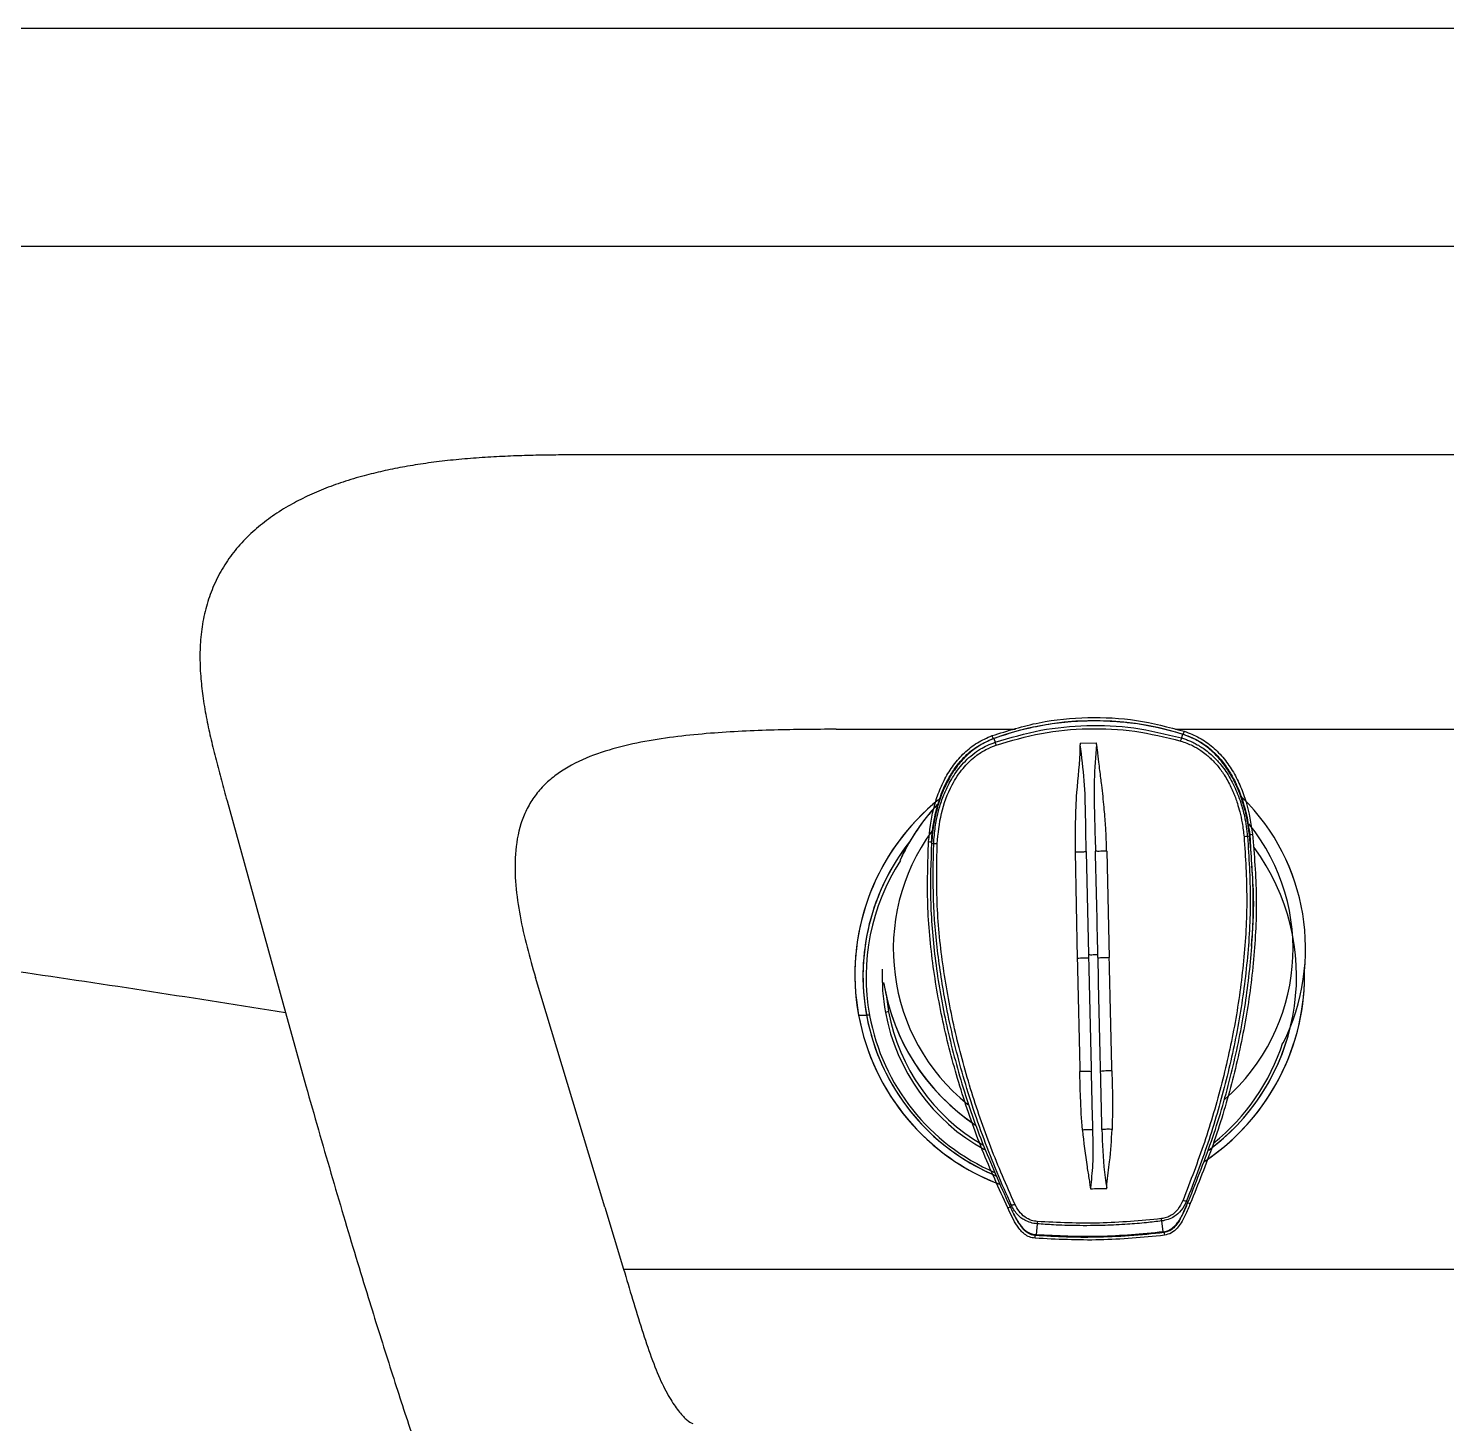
# Model space of a CAD drawing. Extents: x 400 to 501, y 484 to 634.
# Drawn here: x 461.02 to 469.69, y 588.31 to 596.84 of the extents above; entities that cross this region are included whole.
import ezdxf

# ---------------------------------------------------------------- set-up
doc = ezdxf.new("R2010")
doc.units = 0
doc.header["$MEASUREMENT"] = 0
doc.layers.add('1', color=4, linetype='Continuous')
doc.layers.add('DIM', color=3, linetype='Continuous')
doc.layers.add('GEOMETRY', color=3, linetype='Continuous', lineweight=25)

# ---------------------------------------------------------------- blocks, each defined once
blk = doc.blocks.new('2026 GRANDEE')
at = {"layer": '1', "color": 4, "ltscale": 16}
blk.add_line((47.1228, 0), (-47.1228, 0), dxfattribs=at)
at = {"layer": 'GEOMETRY', "ltscale": 16}
for p, q in [((-45.2408, -1.332), (45.2408, -1.332)), ((17.6051, -4.2847), (21.0538, -4.2847)), ((11.8068, -4.7213), (12.1638, -6.0164)), ((14.1172, -7.2063), (13.6929, -5.8026)), ((12.1638, -6.0164), (12.289, -6.4642)), ((14.1172, -7.2063), (14.2311, -7.5845)), ((14.2311, -7.5845), (25.2859, -7.5845))]:
    blk.add_line(p, q, dxfattribs=at)
at = {"layer": 'GEOMETRY'}
for p, q in [((44.5064, -2.6069), (14.1169, -2.6069)), ((15.5301, -4.2847), (16.6267, -4.2847)), ((17.6485, -4.3149), (17.6424, -4.338)), ((16.4958, -4.3412), (16.5029, -4.3641)), ((17.0229, -4.3697), (17.123, -4.3674)), ((18.046, -4.9407), (18.0582, -4.9359)), ((18.0582, -4.9359), (18.0592, -4.9355)), ((18.0593, -4.9286), (18.0661, -5.0474)), ((16.1149, -4.9803), (16.114, -4.98)), ((16.1149, -4.9803), (16.1272, -4.9845)), ((16.9913, -5.0349), (17.0053, -5.6855)), ((17.0594, -5.0323), (17.0735, -5.6626)), ((17.1849, -5.0304), (17.2006, -5.681)), ((15.8385, -5.9212), (15.8515, -6.0112)), ((15.6679, -6.0326), (15.7167, -6.0333)), ((15.7354, -6.0336), (15.7167, -6.0333)), ((15.8515, -6.0112), (15.8322, -6.0158)), ((16.5074, -7.0581), (16.5106, -7.0518)), ((16.5352, -7.0689), (16.5074, -7.0581)), ((16.5905, -7.1944), (16.5897, -7.1946)), ((16.6015, -7.193), (16.5905, -7.1944)), ((17.6733, -7.1686), (17.6845, -7.1694)), ((17.6845, -7.1694), (17.6854, -7.1695)), ((16.7591, -7.3083), (16.7538, -7.3755)), ((17.5297, -7.3578), (17.5211, -7.2909))]:
    blk.add_line(p, q, dxfattribs=at)
for centre, radius, start, end in [((17.1107, -6.0165), 1.7845, 72.46009, 110.15742), ((16.723, -4.2513), 0.2495, 196.89155, 201.16016), ((17.3823, -4.2244), 0.2863, 341.60238, 345.32498), ((16.7267, -4.3066), 0.2311, 194.38847, 199.13621), ((17.4064, -4.288), 0.2413, 343.48703, 348.03726), ((17.0177, -5.7841), 1.3723, 128.81933, 248.17124), ((17.0175, -5.7841), 1.3722, 128.83733, 190.43152), ((17.1004, -5.6255), 1.2964, 137.22236, 155.49667), ((17.1004, -5.6255), 1.2962, 138.62524, 155.49744), ((17.1054, -5.6249), 1.2953, 333.44632, 45.36626), ((17.1054, -5.6249), 1.2951, 333.44571, 45.34802), ((17.0997, -5.628), 1.2193, 143.74041, 231.19918), ((17.1052, -5.628), 1.2193, 311.02746, 38.8628), ((18.0451, -5.1272), 0.1865, 89.72055, 96.26902), ((18.0561, -4.8551), 0.0735, 272.5497, 286.46036), ((17.0171, -5.7937), 1.3223, 141.68452, 190.43867), ((17.0177, -5.7938), 1.3228, 141.69898, 246.36012), ((16.1133, -4.9005), 0.0725, 256.06002, 270.12531), ((16.1366, -5.1701), 0.1858, 86.33975, 92.89811), ((17.0231, -5.7938), 1.3225, 307.60946, 36.46591), ((17.017, -5.7974), 1.3032, 146.94211, 190.44038), ((17.0169, -5.7974), 1.2047, 177.76968, 190.44369), ((17.0225, -5.7837), 1.3727, 303.39299, 1.46861), ((17.0227, -5.7838), 1.3725, 304.54609, 1.47222), ((17.1005, -5.6244), 1.2962, 189.24533, 236.42325), ((17.1004, -5.6244), 1.2964, 189.54131, 235.47808), ((17.0189, -5.7831), 1.3738, 190.46497, 249.33521), ((17.0187, -5.7929), 1.324, 190.46113, 247.25648), ((17.0187, -5.7967), 1.305, 190.46088, 246.54057), ((17.0186, -5.7968), 1.2065, 190.45723, 241.2309), ((17.0186, -5.7959), 1.1867, 190.45568, 240.09732), ((17.0221, -5.7931), 1.3236, 306.47891, 346.39465), ((17.0222, -5.7969), 1.3045, 308.76247, 341.99215), ((16.5986, -7.1427), 0.0504, 273.37314, 298.16095), ((17.6739, -7.1181), 0.0505, 244.48214, 269.28544), ((17.7105, -7.1204), 0.0657, 243.59771, 257.15424), ((16.5621, -7.1461), 0.0663, 285.61286, 298.98679), ((17.1711, -7.3158), 0.3509, 4.06502, 6.40981), ((17.0917, -7.3158), 0.3326, 176.22659, 178.70011), ((18.2232, -7.2836), 0.692, 186.48305, 187.86938)]:
    blk.add_arc(centre, radius, start, end, dxfattribs=at)
for points, knots in [([(14.1169, -2.6069), (14.0638, -2.607), (13.9696, -2.607), (13.8289, -2.6078), (13.6957, -2.6098), (13.5577, -2.6138), (13.4185, -2.6203), (13.2784, -2.6301), (13.1399, -2.6435), (13.007, -2.6606), (12.8804, -2.6813), (12.7602, -2.7056), (12.6391, -2.7354), (12.5177, -2.7716), (12.3971, -2.8154), (12.285, -2.8647), (12.1765, -2.9219), (12.0728, -2.9883), (11.9735, -3.0667), (11.8848, -3.1546), (11.8076, -3.253), (11.7444, -3.3598), (11.6963, -3.4743), (11.663, -3.5957), (11.6447, -3.7198), (11.6395, -3.8478), (11.6453, -3.9729), (11.6603, -4.1), (11.6818, -4.224), (11.7089, -4.3492), (11.7395, -4.4728), (11.7725, -4.5969), (11.7954, -4.6798), (11.8068, -4.7213)], [0, 0, 0, 0, 0.039822, 0.070564, 0.105462, 0.139568, 0.174051, 0.209854, 0.244821, 0.278267, 0.310272, 0.340876, 0.370128, 0.403719, 0.435709, 0.466221, 0.495399, 0.527565, 0.558321, 0.590054, 0.620873, 0.651787, 0.682777, 0.713667, 0.745804, 0.776588, 0.809499, 0.839558, 0.872405, 0.903772, 0.935534, 0.967784, 1, 1, 1, 1]), ([(16.4843, -4.3238), (16.5796, -4.2941), (16.7702, -4.2346), (17.0694, -4.2065), (17.3695, -4.2209), (17.5627, -4.2716), (17.6592, -4.297)], [0, 0, 0, 0, 0.250001, 0.499997, 0.749992, 1, 1, 1, 1]), ([(16.4903, -4.3414), (16.5463, -4.3227), (16.652, -4.2875), (16.8123, -4.2545), (16.9682, -4.2351), (17.1272, -4.2294), (17.291, -4.2383), (17.4686, -4.2632), (17.5888, -4.2966), (17.6539, -4.3148)], [0, 0, 0, 0, 0.14931, 0.281931, 0.413703, 0.547025, 0.684181, 0.828916, 1, 1, 1, 1]), ([(16.0958, -4.9709), (16.1032, -4.9048), (16.1144, -4.8056), (16.1538, -4.6784), (16.1939, -4.5868), (16.2467, -4.5017), (16.313, -4.4266), (16.3922, -4.364), (16.4536, -4.3372), (16.4843, -4.3238)], [0, 0, 0, 0, 0.249439, 0.374374, 0.499269, 0.624382, 0.749383, 0.874636, 1, 1, 1, 1]), ([(16.5029, -4.3641), (16.5956, -4.3366), (16.7784, -4.2825), (17.0649, -4.2563), (17.3555, -4.2676), (17.5455, -4.3143), (17.6424, -4.338)], [0, 0, 0, 0, 0.250309, 0.493487, 0.741947, 1, 1, 1, 1]), ([(16.5084, -4.3824), (16.6002, -4.3553), (16.7837, -4.3011), (17.0708, -4.2754), (17.3589, -4.2879), (17.5447, -4.3337), (17.6377, -4.3566)], [0, 0, 0, 0, 0.2499976, 0.499994, 0.7500074, 1, 1, 1, 1]), ([(18.0592, -4.9355), (18.0531, -4.8932), (18.0417, -4.8137), (18.0097, -4.7034), (17.9699, -4.6069), (17.9215, -4.5232), (17.865, -4.4517), (17.8007, -4.3928), (17.7288, -4.345), (17.6753, -4.3249), (17.6485, -4.3149)], [0, 0, 0, 0, 0.163024, 0.305991, 0.436792, 0.560188, 0.673603, 0.782699, 0.891401, 1, 1, 1, 1]), ([(17.6539, -4.3148), (17.6907, -4.3294), (17.757, -4.3559), (17.8345, -4.4169), (17.8922, -4.479), (17.9378, -4.5442), (17.9792, -4.6212), (18.014, -4.7102), (18.0433, -4.8154), (18.0537, -4.8891), (18.0593, -4.9286)], [0, 0, 0, 0, 0.151773, 0.273813, 0.376285, 0.477956, 0.579782, 0.713106, 0.846057, 1, 1, 1, 1]), ([(17.6592, -4.297), (17.6905, -4.3089), (17.753, -4.3329), (17.835, -4.3918), (17.9047, -4.4638), (17.9614, -4.5465), (18.0056, -4.6361), (18.0508, -4.7613), (18.0665, -4.8599), (18.0769, -4.9256)], [0, 0, 0, 0, 0.125364, 0.250618, 0.375619, 0.500733, 0.625628, 0.750562, 1, 1, 1, 1]), ([(16.1135, -4.973), (16.1179, -4.9279), (16.1267, -4.8398), (16.1599, -4.7119), (16.2028, -4.6085), (16.2524, -4.5269), (16.306, -4.4602), (16.3827, -4.3907), (16.4518, -4.359), (16.4903, -4.3414)], [0, 0, 0, 0, 0.174903, 0.341473, 0.508026, 0.605189, 0.708632, 0.837797, 1, 1, 1, 1]), ([(16.4958, -4.3412), (16.4693, -4.3526), (16.4163, -4.3753), (16.3463, -4.4268), (16.2848, -4.4889), (16.232, -4.5629), (16.1876, -4.6487), (16.1525, -4.7467), (16.1257, -4.858), (16.118, -4.9376), (16.114, -4.98)], [0, 0, 0, 0, 0.109444, 0.219223, 0.328252, 0.441608, 0.564567, 0.695286, 0.837823, 1, 1, 1, 1]), ([(16.1272, -4.9845), (16.1297, -4.9501), (16.1334, -4.9005), (16.1463, -4.8282), (16.1619, -4.7624), (16.1869, -4.6879), (16.2248, -4.6053), (16.2804, -4.5187), (16.3483, -4.4496), (16.4102, -4.4069), (16.4561, -4.3819), (16.4866, -4.3703), (16.5029, -4.3641)], [0, 0, 0, 0, 0.13431, 0.193927, 0.286017, 0.397713, 0.499325, 0.63941, 0.796776, 0.872857, 0.932098, 1, 1, 1, 1]), ([(16.1484, -4.9847), (16.1546, -4.9224), (16.167, -4.7981), (16.225, -4.6412), (16.2992, -4.5267), (16.354, -4.4726), (16.4016, -4.4355), (16.4436, -4.4079), (16.4873, -4.3907), (16.5084, -4.3824)], [0, 0, 0, 0, 0.251812, 0.502952, 0.665117, 0.799002, 0.810615, 0.908696, 1, 1, 1, 1]), ([(17.0217, -4.3795), (17.0217, -4.3803), (17.0217, -4.3862), (17.0204, -4.4833), (16.992, -4.6998), (16.9915, -4.9133), (16.9913, -5.0349)], [0, 0, 0, 0, 0.003255, 0.027136, 0.445514, 1, 1, 1, 1]), ([(17.0229, -4.3697), (17.023, -4.3713), (17.023, -4.3746), (17.0231, -4.3779), (17.0232, -4.3795)], [0, 0, 0, 0, 0.5, 1, 1, 1, 1]), ([(17.0594, -5.0323), (17.0584, -4.9601), (17.0562, -4.815), (17.0516, -4.5976), (17.0327, -4.4526), (17.0232, -4.3795)], [0, 0, 0, 0, 0.3296087, 0.6617293, 1, 1, 1, 1]), ([(17.1232, -4.377), (17.117, -4.4505), (17.1047, -4.5961), (17.11, -4.8136), (17.1144, -4.9587), (17.1166, -5.0309)], [0, 0, 0, 0, 0.338238, 0.670377, 1, 1, 1, 1]), ([(17.1232, -4.377), (17.1232, -4.3754), (17.1231, -4.3722), (17.123, -4.369), (17.123, -4.3674)], [0, 0, 0, 0, 0.5, 1, 1, 1, 1]), ([(17.1849, -5.0304), (17.1846, -5.02), (17.1839, -4.9975), (17.1826, -4.9608), (17.1808, -4.9185), (17.178, -4.8707), (17.1742, -4.8173), (17.169, -4.7584), (17.1624, -4.6939), (17.1556, -4.6347), (17.1491, -4.5816), (17.1431, -4.5351), (17.1359, -4.4777), (17.1296, -4.4285), (17.1258, -4.392), (17.1249, -4.3808), (17.1246, -4.377)], [0, 0, 0, 0, 0.047089, 0.102838, 0.167201, 0.240107, 0.321503, 0.411401, 0.509951, 0.617534, 0.683586, 0.755029, 0.831756, 0.948548, 0.98229, 1, 1, 1, 1]), ([(17.6377, -4.3566), (17.662, -4.3651), (17.7049, -4.3802), (17.7556, -4.4106), (17.7857, -4.4329), (17.8015, -4.4461), (17.8139, -4.457), (17.8316, -4.4736), (17.8542, -4.4979), (17.8768, -4.5257), (17.8907, -4.5452), (17.8993, -4.558), (17.9092, -4.5731), (17.9255, -4.6005), (17.9443, -4.6372), (17.9572, -4.6661), (17.9658, -4.6875), (17.974, -4.7091), (17.9857, -4.7431), (18.0003, -4.7943), (18.0154, -4.8622), (18.0214, -4.9135), (18.0247, -4.9418)], [0, 0, 0, 0, 0.1038643, 0.1828442, 0.2368837, 0.2545318, 0.265925, 0.3033886, 0.3521943, 0.3996455, 0.4471297, 0.4487698, 0.4618782, 0.5196274, 0.577274, 0.6276218, 0.6471472, 0.6704066, 0.7203338, 0.7919007, 0.8851258, 1, 1, 1, 1]), ([(17.6424, -4.338), (17.6503, -4.3405), (17.6668, -4.3457), (17.6921, -4.3556), (17.7189, -4.3679), (17.7467, -4.383), (17.7884, -4.4095), (17.8358, -4.4485), (17.881, -4.4979), (17.9142, -4.5428), (17.941, -4.586), (17.965, -4.6321), (17.9865, -4.6818), (18.0083, -4.7434), (18.0318, -4.8295), (18.0407, -4.8992), (18.046, -4.9407)], [0, 0, 0, 0, 0.0323558, 0.0676403, 0.1058529, 0.1469892, 0.191052, 0.2982202, 0.3849246, 0.4511226, 0.5155098, 0.5828647, 0.6531934, 0.7264842, 0.8370674, 1, 1, 1, 1]), ([(18.0247, -4.9418), (18.0327, -5.0682), (18.0488, -5.321), (18.0264, -5.7011), (17.9746, -6.0777), (17.8927, -6.4484), (17.7867, -6.8121), (17.697, -7.0464), (17.6521, -7.1636)], [0, 0, 0, 0, 0.166575, 0.333185, 0.499837, 0.666527, 0.833251, 1, 1, 1, 1]), ([(18.046, -4.9407), (18.0541, -5.0676), (18.0701, -5.3213), (18.0478, -5.7027), (17.9959, -6.0804), (17.9139, -6.452), (17.8079, -6.8164), (17.7181, -7.0512), (17.6733, -7.1686)], [0, 0, 0, 0, 0.166799, 0.333535, 0.500219, 0.666853, 0.833445, 1, 1, 1, 1]), ([(17.6854, -7.1695), (17.7368, -7.04), (17.8382, -6.785), (17.9504, -6.3959), (18.03, -6.0143), (18.0742, -5.6428), (18.0876, -5.2838), (18.0685, -5.0501), (18.0592, -4.9355)], [0, 0, 0, 0, 0.182497, 0.35949, 0.53003, 0.692914, 0.849443, 1, 1, 1, 1]), ([(18.0769, -4.9256), (18.087, -5.0529), (18.1073, -5.308), (18.0881, -5.6928), (18.0368, -6.0755), (17.9522, -6.4536), (17.8405, -6.8251), (17.744, -7.0647), (17.6959, -7.1844)], [0, 0, 0, 0, 0.165382, 0.331323, 0.49803, 0.665364, 0.832903, 1, 1, 1, 1]), ([(16.5799, -7.2099), (16.5263, -7.0926), (16.419, -6.8575), (16.2904, -6.4916), (16.1885, -6.1177), (16.1198, -5.7377), (16.083, -5.3543), (16.0916, -5.0985), (16.0958, -4.9709)], [0, 0, 0, 0, 0.167098, 0.334638, 0.501972, 0.668678, 0.834619, 1, 1, 1, 1]), ([(16.114, -4.98), (16.1099, -5.0949), (16.1015, -5.3291), (16.1313, -5.6872), (16.1925, -6.0563), (16.2895, -6.4338), (16.4195, -6.8174), (16.5324, -7.0676), (16.5897, -7.1946)], [0, 0, 0, 0, 0.15056, 0.307093, 0.469969, 0.640518, 0.817507, 1, 1, 1, 1]), ([(16.6015, -7.193), (16.5722, -7.1271), (16.5133, -6.9947), (16.4336, -6.7907), (16.362, -6.5859), (16.3001, -6.3832), (16.2476, -6.1829), (16.195, -5.9425), (16.1495, -5.6567), (16.1201, -5.3232), (16.1248, -5.0982), (16.1272, -4.9845)], [0, 0, 0, 0, 0.095748, 0.192217, 0.289319, 0.381793, 0.471206, 0.561501, 0.70479, 0.85085, 1, 1, 1, 1]), ([(16.6224, -7.1872), (16.5722, -7.0721), (16.4718, -6.8421), (16.3492, -6.4836), (16.2504, -6.1171), (16.1814, -5.7432), (16.1417, -5.3645), (16.1462, -5.1113), (16.1484, -4.9847)], [0, 0, 0, 0, 0.166754, 0.333479, 0.500172, 0.666827, 0.833439, 1, 1, 1, 1]), ([(16.9913, -5.0349), (16.9975, -5.0348), (17.0101, -5.0345), (17.0283, -5.0339), (17.0452, -5.0332), (17.0547, -5.0326), (17.0594, -5.0323)], [0, 0, 0, 0, 0.247915, 0.4999922, 0.7520956, 1, 1, 1, 1]), ([(17.1849, -5.0304), (17.1787, -5.0305), (17.1661, -5.0308), (17.1479, -5.031), (17.1309, -5.0311), (17.1213, -5.031), (17.1166, -5.0309)], [0, 0, 0, 0, 0.247871, 0.499983, 0.752103, 1, 1, 1, 1]), ([(17.1314, -5.6613), (17.1289, -5.5562), (17.124, -5.346), (17.119, -5.1359), (17.1166, -5.0309)], [0, 0, 0, 0, 0.500057, 1, 1, 1, 1]), ([(18.0703, -5.1212), (18.0753, -5.1857), (18.088, -5.349), (18.0756, -5.5124), (18.0681, -5.6111)], [0, 0, 0, 0, 0.395578, 1, 1, 1, 1]), ([(17.0741, -5.685), (17.0693, -5.685), (17.0598, -5.6849), (17.0427, -5.6849), (17.0243, -5.6851), (17.0116, -5.6854), (17.0053, -5.6855)], [0, 0, 0, 0, 0.247848, 0.500009, 0.752163, 1, 1, 1, 1]), ([(17.0053, -5.6855), (17.0079, -5.8009), (17.0131, -6.0317), (17.0184, -6.2616), (17.021, -6.3765)], [0, 0, 0, 0, 0.500128, 1, 1, 1, 1]), ([(17.0734, -5.6626), (17.0736, -5.6671), (17.0739, -5.6745), (17.074, -5.682), (17.074, -5.685)], [0, 0, 0, 0, 0.591867, 1, 1, 1, 1]), ([(17.0735, -5.6626), (17.0777, -5.6627), (17.0862, -5.6629), (17.1024, -5.6627), (17.1186, -5.6621), (17.1271, -5.6616), (17.1314, -5.6613)], [0, 0, 0, 0, 0.250241, 0.499995, 0.749751, 1, 1, 1, 1]), ([(17.074, -5.685), (17.0766, -5.8008), (17.0818, -6.0323), (17.0873, -6.2628), (17.09, -6.3781)], [0, 0, 0, 0, 0.500038, 1, 1, 1, 1]), ([(17.1318, -5.6837), (17.1317, -5.68), (17.1316, -5.676), (17.1315, -5.6704), (17.1315, -5.6667), (17.1314, -5.6632), (17.1314, -5.6613)], [0, 0, 0, 0, 0.499794, 0.527752, 0.749954, 1, 1, 1, 1]), ([(17.2006, -5.681), (17.1943, -5.6812), (17.1815, -5.6815), (17.1632, -5.6822), (17.1461, -5.6829), (17.1365, -5.6834), (17.1318, -5.6837)], [0, 0, 0, 0, 0.2478408, 0.4999959, 0.7521549, 1, 1, 1, 1]), ([(17.1477, -6.3768), (17.1451, -6.2615), (17.1399, -6.031), (17.1345, -5.7995), (17.1318, -5.6837)], [0, 0, 0, 0, 0.499962, 1, 1, 1, 1]), ([(17.2165, -6.372), (17.2139, -6.2571), (17.2086, -6.0273), (17.2032, -5.7965), (17.2006, -5.681)], [0, 0, 0, 0, 0.499872, 1, 1, 1, 1]), ([(17.09, -6.3781), (17.0852, -6.3777), (17.0756, -6.377), (17.0585, -6.3764), (17.0401, -6.3762), (17.0273, -6.3764), (17.021, -6.3765)], [0, 0, 0, 0, 0.24784, 0.5000008, 0.7521596, 1, 1, 1, 1]), ([(17.036, -6.7351), (17.0317, -6.6684), (17.0241, -6.5492), (17.0219, -6.4293), (17.021, -6.3765)], [0, 0, 0, 0, 0.559819, 1, 1, 1, 1]), ([(17.09, -6.3781), (17.0913, -6.4376), (17.094, -6.5566), (17.0968, -6.6743), (17.0982, -6.7331)], [0, 0, 0, 0, 0.5001139, 1, 1, 1, 1]), ([(17.2165, -6.372), (17.2102, -6.3722), (17.1975, -6.3726), (17.179, -6.3737), (17.1619, -6.375), (17.1524, -6.3762), (17.1477, -6.3768)], [0, 0, 0, 0, 0.247844, 0.500004, 0.752163, 1, 1, 1, 1]), ([(17.1558, -6.7317), (17.1545, -6.6729), (17.1518, -6.5553), (17.149, -6.4363), (17.1477, -6.3768)], [0, 0, 0, 0, 0.4998863, 1, 1, 1, 1]), ([(17.2165, -6.372), (17.2185, -6.4392), (17.222, -6.559), (17.2192, -6.6784), (17.218, -6.7309)], [0, 0, 0, 0, 0.560181, 1, 1, 1, 1]), ([(17.0982, -6.7331), (17.0888, -6.7329), (17.07, -6.7326), (17.0474, -6.7343), (17.036, -6.7351)], [0, 0, 0, 0, 0.4999718, 1, 1, 1, 1]), ([(17.036, -6.7351), (17.0445, -6.8101), (17.056, -6.9121), (17.0757, -7.0242), (17.0819, -7.0656), (17.0836, -7.0815), (17.084, -7.0864), (17.0841, -7.088), (17.0841, -7.0886)], [0, 0, 0, 0, 0.632981, 0.860377, 0.958631, 0.986366, 0.994943, 1, 1, 1, 1]), ([(17.0982, -6.7331), (17.1003, -6.8044), (17.1038, -6.9232), (17.0905, -7.0413), (17.0852, -7.0885)], [0, 0, 0, 0, 0.600626, 1, 1, 1, 1]), ([(17.218, -6.7309), (17.2067, -6.7306), (17.1839, -6.73), (17.1652, -6.7312), (17.1558, -6.7317)], [0, 0, 0, 0, 0.500027, 1, 1, 1, 1]), ([(17.1558, -6.7317), (17.1586, -6.8188), (17.1621, -6.9277), (17.1777, -7.0428), (17.1826, -7.0728), (17.1844, -7.082), (17.185, -7.0851), (17.1852, -7.0862)], [0, 0, 0, 0, 0.736634, 0.921207, 0.973865, 0.990278, 1, 1, 1, 1]), ([(17.1863, -7.0862), (17.1863, -7.086), (17.1863, -7.0842), (17.1863, -7.0775), (17.1878, -7.0249), (17.2084, -6.9094), (17.2145, -6.7969), (17.218, -6.7309)], [0, 0, 0, 0, 0.001607, 0.015649, 0.055889, 0.446078, 1, 1, 1, 1]), ([(17.0852, -7.0885), (17.0852, -7.0894), (17.0852, -7.091), (17.0853, -7.0927), (17.0853, -7.0936)], [0, 0, 0, 0, 0.5, 1, 1, 1, 1]), ([(17.0853, -7.0936), (17.102, -7.0932), (17.1353, -7.0925), (17.1687, -7.0917), (17.1853, -7.0913)], [0, 0, 0, 0, 0.5, 1, 1, 1, 1]), ([(17.1853, -7.0913), (17.1853, -7.0904), (17.1853, -7.0887), (17.1852, -7.0871), (17.1852, -7.0862)], [0, 0, 0, 0, 0.5, 1, 1, 1, 1]), ([(16.5897, -7.1946), (16.5982, -7.2123), (16.6132, -7.2435), (16.6361, -7.2867), (16.6628, -7.3263), (16.6938, -7.3552), (16.727, -7.3714), (16.7449, -7.3741), (16.7538, -7.3755)], [0, 0, 0, 0, 0.230573, 0.406586, 0.572997, 0.788985, 0.894564, 1, 1, 1, 1]), ([(16.7592, -7.3083), (16.7461, -7.3064), (16.7201, -7.3028), (16.6871, -7.2888), (16.6624, -7.2728), (16.6472, -7.2594), (16.6245, -7.2355), (16.6121, -7.2126), (16.6015, -7.193)], [0, 0, 0, 0, 0.19172, 0.382753, 0.51862, 0.620884, 0.677461, 1, 1, 1, 1]), ([(16.7598, -7.2939), (16.7483, -7.2923), (16.7213, -7.2883), (16.6819, -7.2674), (16.6463, -7.2323), (16.6305, -7.2025), (16.6224, -7.1872)], [0, 0, 0, 0, 0.189796, 0.444631, 0.713682, 1, 1, 1, 1]), ([(17.6521, -7.1636), (17.6425, -7.1835), (17.625, -7.2194), (17.5863, -7.2535), (17.551, -7.2708), (17.5301, -7.2747), (17.5198, -7.2766)], [0, 0, 0, 0, 0.363335, 0.653348, 0.82864, 1, 1, 1, 1]), ([(17.6733, -7.1686), (17.6636, -7.1885), (17.6456, -7.2255), (17.6036, -7.2624), (17.5617, -7.2831), (17.5346, -7.2883), (17.5211, -7.2909)], [0, 0, 0, 0, 0.322452, 0.598474, 0.799027, 1, 1, 1, 1]), ([(17.5297, -7.3578), (17.5387, -7.3559), (17.5568, -7.3523), (17.5895, -7.3341), (17.6248, -7.2975), (17.6564, -7.2382), (17.6752, -7.1936), (17.6854, -7.1695)], [0, 0, 0, 0, 0.107434, 0.215389, 0.432769, 0.692846, 1, 1, 1, 1]), ([(17.6796, -7.1785), (17.6691, -7.2036), (17.6512, -7.2461), (17.6243, -7.2986), (17.5979, -7.3313), (17.5696, -7.3533), (17.5476, -7.3588), (17.5356, -7.3618)], [0, 0, 0, 0, 0.335691, 0.567493, 0.724015, 0.849579, 1, 1, 1, 1]), ([(17.6959, -7.1844), (17.6858, -7.2083), (17.6689, -7.2484), (17.6433, -7.2998), (17.6161, -7.3373), (17.5821, -7.3671), (17.5525, -7.3746), (17.5377, -7.3783)], [0, 0, 0, 0, 0.2968683, 0.4981818, 0.6549703, 0.8275428, 1, 1, 1, 1]), ([(16.7468, -7.3964), (16.7353, -7.3943), (16.7124, -7.3903), (16.673, -7.3667), (16.624, -7.3073), (16.5974, -7.2485), (16.5799, -7.2099)], [0, 0, 0, 0, 0.132751, 0.263362, 0.516115, 1, 1, 1, 1]), ([(16.7481, -7.3798), (16.7376, -7.3778), (16.7134, -7.3732), (16.6736, -7.3443), (16.634, -7.2851), (16.61, -7.2337), (16.5959, -7.2033)], [0, 0, 0, 0, 0.130779, 0.300456, 0.586618, 1, 1, 1, 1]), ([(17.5198, -7.2766), (17.3933, -7.2885), (17.1404, -7.3125), (16.8867, -7.3001), (16.7598, -7.2939)], [0, 0, 0, 0, 0.499997, 1, 1, 1, 1]), ([(17.5356, -7.3618), (17.4649, -7.3691), (17.3248, -7.3837), (17.1255, -7.3916), (16.9336, -7.3908), (16.8117, -7.3836), (16.7481, -7.3798)], [0, 0, 0, 0, 0.270313, 0.535774, 0.757651, 1, 1, 1, 1]), ([(17.5297, -7.3578), (17.4006, -7.3703), (17.1424, -7.3955), (16.8834, -7.3821), (16.7538, -7.3755)], [0, 0, 0, 0, 0.499974, 1, 1, 1, 1]), ([(17.5211, -7.2909), (17.4901, -7.2945), (17.4207, -7.3026), (17.3052, -7.3119), (17.1618, -7.3191), (17.0105, -7.3204), (16.872, -7.3161), (16.7925, -7.3106), (16.7591, -7.3083)], [0, 0, 0, 0, 0.1226923, 0.274456, 0.4552956, 0.6869307, 0.8684942, 1, 1, 1, 1]), ([(17.5377, -7.3783), (17.4061, -7.3908), (17.1429, -7.4159), (16.8788, -7.4029), (16.7468, -7.3964)], [0, 0, 0, 0, 0.4999996, 1, 1, 1, 1]), ([(16.7468, -7.3964), (16.7468, -7.3964), (16.7468, -7.3965), (16.747, -7.3946), (16.7471, -7.3925), (16.7473, -7.3897), (16.7477, -7.3856), (16.7479, -7.3821), (16.7481, -7.3798)], [0, 0, 0, 0, 0.2384065, 0.3676637, 0.4999551, 0.6322531, 0.7615294, 1, 1, 1, 1])]:
    blk.add_open_spline(points, degree=3, knots=knots, dxfattribs=at)
at = {"layer": 'GEOMETRY', "ltscale": 16}
for points, knots in [([(15.5301, -4.2847), (15.4044, -4.2855), (15.1481, -4.2871), (14.825, -4.3024), (14.5613, -4.3279), (14.3621, -4.3573), (14.166, -4.401), (13.9784, -4.4655), (13.8355, -4.5457), (13.7402, -4.6292), (13.6814, -4.6995), (13.6354, -4.7775), (13.5899, -4.8922), (13.5641, -5.0481), (13.5691, -5.2383), (13.5968, -5.4282), (13.6388, -5.6165), (13.6749, -5.7407), (13.6929, -5.8026)], [0, 0, 0, 0, 0.1221467, 0.2489414, 0.3139604, 0.3794781, 0.444426, 0.5087784, 0.571734, 0.6020363, 0.6314618, 0.6604671, 0.6897365, 0.7509688, 0.8125448, 0.8742039, 0.9373686, 1, 1, 1, 1]), ([(8.899, -5.5506), (9.4415, -5.6194), (10.5322, -5.7577), (11.6181, -5.9298), (12.1638, -6.0164)], [0, 0, 0, 0, 0.49739, 1, 1, 1, 1]), ([(12.289, -6.4642), (12.3144, -6.554), (12.3651, -6.7331), (12.4421, -6.9986), (12.5188, -7.259), (12.595, -7.5129), (12.6874, -7.8154), (12.7952, -8.1603), (12.9175, -8.538), (13.0264, -8.8621), (13.1222, -9.1369), (13.2049, -9.3662), (13.2836, -9.5762), (13.3582, -9.7671), (13.4284, -9.9372), (13.4931, -10.0836), (13.5514, -10.2045), (13.583, -10.2581), (13.5988, -10.2849)], [0, 0, 0, 0, 0.0505102, 0.1007439, 0.1511442, 0.2007042, 0.2497161, 0.3322114, 0.4138029, 0.4954936, 0.5572359, 0.6188505, 0.679462, 0.7411536, 0.8045184, 0.867997, 0.9338919, 1, 1, 1, 1]), ([(14.2311, -7.5845), (14.2494, -7.6465), (14.2869, -7.7736), (14.3436, -7.957), (14.4004, -8.1275), (14.4585, -8.2723), (14.5175, -8.3838), (14.5726, -8.4616), (14.6196, -8.5117), (14.6426, -8.5238), (14.6538, -8.5297)], [0, 0, 0, 0, 0.129064, 0.264309, 0.400795, 0.536564, 0.666406, 0.784291, 0.89571, 1, 1, 1, 1])]:
    blk.add_open_spline(points, degree=3, knots=knots, dxfattribs=at)

msp = doc.modelspace()

# ---------------------------------------------------------------- block references
at = {"layer": 'DIM'}
msp.add_blockref('2026 GRANDEE', (450.4248, 596.8403), dxfattribs=at)

doc.saveas('drawing.dxf')
